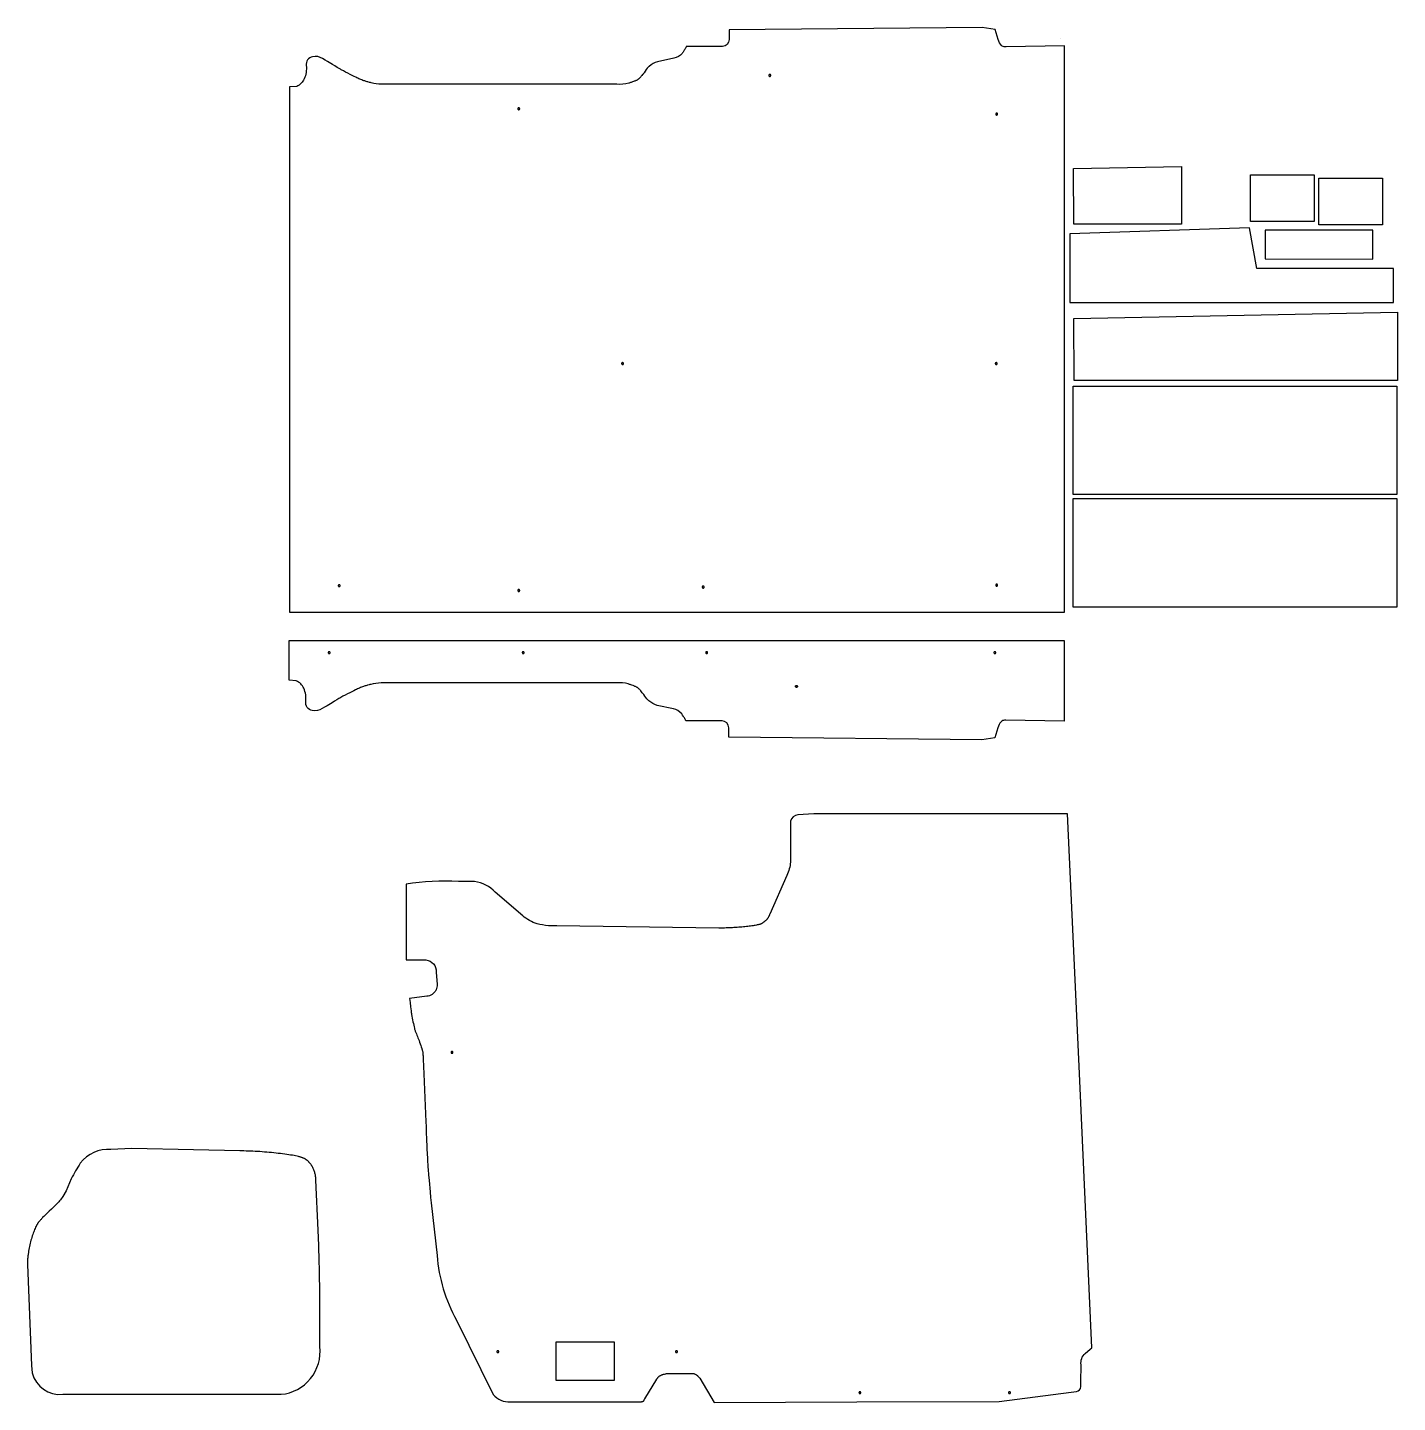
# Model space of a CAD drawing. Extents: x -2064 to 2437, y -1663 to 4851.
# Drawn here: x -543 to 2295, y -1637 to 1211 of the extents above; entities that cross this region are included whole.
import ezdxf

# ---------------------------------------------------------------- set-up
doc = ezdxf.new("R2010")
doc.units = 0
doc.layers.add('Default_Layer', color=1, linetype='CONTINUOUS')

msp = doc.modelspace()

# ---------------------------------------------------------------- linework, layer by layer
at = {"layer": 'Default_Layer'}
for points in [[(1484.6, 1171), (1482.3, 1170.9, -0.162221), (1475, 1173.9, -0.140201), (1468.3, 1186.6), (1462, 1207.3), (1434.9, 1211.3), (910.7, 1206.2), (910.7, 1186.4, -0.409422), (896.8, 1172.1), (821.9, 1172.1), (821.4, 1170.8), (820.9, 1169.8), (820.4, 1168.8), (820, 1168.1), (819.6, 1167.3), (818.8, 1165.9), (817.9, 1164.5), (817, 1163.1), (815.2, 1160.3), (814.2, 1158.9), (813.3, 1157.5, -0.168236), (796.1, 1147.5), (762.4, 1140.1, 0.108561), (745.2, 1130.8), (743.9, 1129.6, 0.084243), (734.7, 1117.5), (733.9, 1116.6), (733.1, 1115.7), (732.4, 1114.8), (731.6, 1113.9), (730.2, 1112), (728.7, 1110.2), (727.9, 1109.3), (727.1, 1108.4), (726.3, 1107.5), (725.5, 1106.7), (724.7, 1105.9), (723.8, 1105.1), (722.9, 1104.3), (722.4, 1104), (721.9, 1103.6), (721.4, 1103.3), (720.9, 1103), (719.9, 1102.4), (718.8, 1101.8), (717.7, 1101.2), (716.5, 1100.7), (715.3, 1100.2), (714.1, 1099.8), (712.8, 1099.3), (710.3, 1098.4), (707.7, 1097.5), (706.5, 1097.1), (705.2, 1096.6), (704, 1096.2), (702.8, 1095.7, -0.08351), (678.3, 1093.6), (213.7, 1093.6), (190.6, 1093.6, -0.033818), (169.2, 1096.6), (167.5, 1097.1), (165.8, 1097.5), (162.5, 1098.5), (160.8, 1098.9), (159.1, 1099.4), (157.5, 1100), (155.8, 1100.5), (154.1, 1101.1), (152.2, 1101.8), (150.2, 1102.6), (148.1, 1103.4), (146, 1104.3), (143.9, 1105.2), (141.8, 1106.1), (139.8, 1107), (137.3, 1108.2), (134, 1109.8), (130, 1111.8), (125.6, 1114), (120.9, 1116.5), (116.2, 1119), (111.6, 1121.4), (107.4, 1123.7), (105.4, 1124.9), (103.2, 1126.1), (98.7, 1128.7), (93.9, 1131.6), (88.9, 1134.6), (78.7, 1140.8), (73.6, 1143.9), (68.7, 1146.8, 0.209241), (47.8, 1150.6, 0.420591), (34.9, 1132.4, -0.124182), (30.6, 1104.8, -0.174846), (14.9, 1089.2), (0.2, 1088.2), (0, 545.3), (0, 0), (537.1, 0), (1071.1, 0), (1605.4, 0), (1605.7, 1173.2), (1484.6, 1171)], [(-0.7, -58.8), (1604.8, -58.8), (1604.8, -226.1), (1483.8, -223.9), (1481.4, -223.8, 0.162221), (1474.1, -226.8, 0.140201), (1467.5, -239.5), (1461.2, -260.2), (1434, -264.2), (909.8, -259), (909.8, -239.3, 0.409422), (896, -225), (821.1, -225), (820.5, -223.7), (820.1, -222.7), (819.6, -221.7), (819.2, -220.9), (818.8, -220.2), (818, -218.8), (817.1, -217.4), (816.2, -216), (814.3, -213.2), (813.4, -211.8), (812.5, -210.4, 0.168236), (795.3, -200.4), (761.5, -193, -0.108561), (744.4, -183.7), (743.1, -182.5, -0.084243), (733.9, -170.4), (733.1, -169.5), (732.3, -168.6), (731.5, -167.7), (730.8, -166.8), (729.3, -164.9), (727.8, -163.1), (727, -162.2), (726.3, -161.3), (725.5, -160.4), (724.7, -159.6), (723.8, -158.7), (722.9, -158), (722, -157.2), (721.6, -156.9), (721.1, -156.5), (720.6, -156.2), (720.1, -155.9), (719, -155.3), (718, -154.7), (716.8, -154.1), (715.6, -153.6), (714.4, -153.1), (713.2, -152.7), (712, -152.2), (709.4, -151.3), (706.9, -150.4), (705.6, -150), (704.4, -149.5), (703.1, -149.1), (701.9, -148.6, 0.08351), (677.5, -146.5), (212.9, -146.5), (189.8, -146.5, 0.033818), (168.3, -149.5), (166.7, -149.9), (165, -150.4), (161.6, -151.4), (160, -151.8), (158.3, -152.3), (156.6, -152.8), (155, -153.4), (153.3, -154), (151.4, -154.7), (149.4, -155.5), (147.3, -156.3), (145.2, -157.2), (143, -158.1), (141, -159), (138.9, -159.9), (136.5, -161), (133.2, -162.7), (129.2, -164.7), (124.8, -166.9), (120.1, -169.4), (115.4, -171.8), (110.8, -174.3), (106.6, -176.6), (104.5, -177.8), (102.4, -179), (97.9, -181.6), (93.1, -184.5), (88.1, -187.5), (77.8, -193.7), (72.8, -196.8), (67.8, -199.7, -0.209241), (47, -203.5, -0.420591), (34, -185.3, 0.124182), (29.7, -157.7, 0.174846), (14, -142.1), (-0.7, -141.1), (-0.7, -58.8)], [(305.6, -1332.7, 0.104514), (345.7, -1466.6), (422, -1620.5, 0.24237), (457.6, -1635.9), (727.6, -1635.9), (728.3, -1635.7), (729, -1635.6), (729.8, -1635.5), (730.5, -1635.4), (731.2, -1635.2), (731.5, -1635.1), (731.8, -1635), (732.2, -1634.9), (732.5, -1634.8), (732.8, -1634.6), (733.1, -1634.4), (733.4, -1634.2), (733.6, -1634), (733.9, -1633.7), (734.1, -1633.4), (734.3, -1633.1), (734.5, -1632.8), (734.9, -1632.1), (735.6, -1630.7), (736, -1630), (736.4, -1629.4), (760.7, -1588.8), (761.2, -1588.1), (761.7, -1587.4), (762.8, -1585.9), (763.3, -1585.2), (763.9, -1584.5), (764.2, -1584.2), (764.5, -1583.9), (764.8, -1583.6), (765.2, -1583.3), (765.5, -1583.1), (765.9, -1582.8), (766.7, -1582.2), (767.7, -1581.7), (768.6, -1581.2), (769.7, -1580.7), (770.7, -1580.2), (771.7, -1579.8), (772.7, -1579.4), (773.2, -1579.2), (773.7, -1579.1), (774.7, -1578.8), (775.7, -1578.5), (776.7, -1578.3), (778.7, -1577.9), (779.7, -1577.7), (780.7, -1577.5), (837.3, -1577.5), (838.2, -1577.8), (839, -1578.2), (840.7, -1578.9), (841.5, -1579.2), (842.3, -1579.6), (842.7, -1579.8), (843.1, -1580.1), (843.5, -1580.3), (843.9, -1580.6), (844.3, -1580.8), (844.6, -1581.1), (845, -1581.5), (845.4, -1581.8), (846.1, -1582.6), (846.9, -1583.4), (848.3, -1585.1), (849.1, -1585.9), (849.8, -1586.7), (880, -1637.3), (1175, -1636.1), (1470, -1635), (1619.6, -1615.7), (1630.3, -1614.3, 0.375902), (1639, -1604.4), (1639, -1595), (1639.8, -1558.9, -0.240906), (1648.1, -1535.5), (1658.3, -1527.1), (1662.4, -1524), (1637.1, -970.8), (1611.9, -417.6), (1086.5, -417.6), (1053.4, -420, 0.310252), (1037.6, -432.7), (1037.6, -517.7, -0.098871), (1030.5, -545.3), (994.9, -625.7), (994.6, -626.5), (994.2, -627.4), (993.9, -628.2), (993.5, -629), (993.1, -629.8), (992.7, -630.6), (992.3, -631.4), (991.8, -632.2), (991.4, -632.9), (990.9, -633.7), (990.4, -634.4), (989.8, -635.1), (989.3, -635.8), (988.7, -636.5), (988.2, -637.2), (987.6, -637.8), (986.9, -638.5), (986.3, -639.1), (985.7, -639.7), (985, -640.3), (984.3, -640.9), (983.6, -641.5), (982.9, -642), (982.2, -642.5), (981.5, -643), (980.7, -643.5), (980, -644), (979.2, -644.5), (978.4, -644.9), (977.6, -645.3), (976.8, -645.7), (975.9, -646.1), (975.5, -646.3), (975, -646.5), (974.4, -646.7), (973.8, -646.9), (972.4, -647.3), (970.8, -647.6), (969, -648), (967.1, -648.4), (964.9, -648.8), (962.7, -649.2), (960.2, -649.6), (957.7, -649.9), (955, -650.3), (952.3, -650.6), (949.4, -651), (946.4, -651.3), (943.4, -651.6), (940.2, -651.9), (937.1, -652.2), (933.8, -652.5), (930.6, -652.8), (927.3, -653), (924, -653.3), (920.7, -653.5), (917.4, -653.7), (914.1, -653.8), (910.8, -654), (907.6, -654.1), (904.4, -654.2), (901.3, -654.3), (898.3, -654.3), (895.3, -654.3), (892.4, -654.3), (889.7, -654.3), (553.7, -650), (542.8, -650, -0.045916), (518.4, -646.8, -0.010028), (513.2, -645.5, -0.104464), (483.1, -628.9), (425.9, -580.2, 0.186817), (383.4, -558.1), (349.8, -557.7, 0.044878), (241.6, -563.3), (241.6, -720.3), (282.3, -720.3, -0.395927), (304.2, -745.6), (305.9, -771.5, -0.124257), (303.6, -782.5, -0.008391), (303.3, -783.2, -0.264081), (284.2, -795.6), (248.9, -800.6), (249.4, -804.7), (249.9, -808.9), (250.8, -817.4), (251.3, -821.6), (251.9, -825.7), (252.4, -829.6), (252.7, -831.5), (253, -833.3), (253.6, -837), (254.3, -840.8), (255.1, -844.6), (255.8, -848.4), (256.6, -852), (257.4, -855.6), (258.2, -858.9), (258.9, -862), (259.3, -863.5), (259.7, -864.9), (260.2, -866.4), (260.7, -867.8), (261.2, -869.2), (261.7, -870.6), (262.2, -872), (262.8, -873.4), (263.9, -876.1), (265.1, -878.8), (266.2, -881.6), (266.7, -882.9), (267.3, -884.3), (268.4, -887.5), (269.5, -890.8), (271.9, -897.5), (273, -900.7), (274, -903.6), (274.4, -905), (274.8, -906.3), (275.2, -907.5), (275.4, -908.6), (275.7, -909.7), (275.9, -910.8), (276, -911.8), (276.2, -912.9), (276.3, -914), (276.4, -915), (276.5, -917.2), (276.6, -919.3), (276.7, -921.4), (276.8, -923.5), (276.9, -924.6), (277, -925.7), (278.4, -956.7), (282.6, -1055.6), (283, -1065.4), (283.3, -1075.2), (284, -1094.8), (284.4, -1104.6), (284.8, -1114.4), (285, -1119.3), (285.3, -1124.2), (285.6, -1129.1), (285.9, -1134), (286.2, -1139), (286.5, -1144.1), (286.9, -1149.4), (287.4, -1154.8), (288.3, -1165.9), (289.3, -1177.4), (291.4, -1200.7), (292.4, -1212.3), (293.3, -1223.6), (305.6, -1332.7)], [(62.8, -1521.5), (62.8, -1507.1), (62.9, -1492.8), (63, -1464), (63, -1449.6), (63, -1435.2), (63, -1428.1), (63, -1420.9), (62.9, -1413.7), (62.8, -1406.5), (62.7, -1399.2), (62.6, -1391.8), (62.4, -1384.2), (62.3, -1376.5), (61.9, -1360.8), (61.5, -1344.7), (60.6, -1312.2), (60.1, -1296), (59.7, -1280.1), (54.9, -1176.6), (54.8, -1174.8), (54.7, -1173), (54.5, -1171.2), (54.2, -1169.4), (54, -1167.6), (53.6, -1165.9), (53.2, -1164.1), (52.8, -1162.3), (52.3, -1160.6), (51.8, -1158.9), (51.2, -1157.2), (50.6, -1155.5), (49.9, -1153.8), (49.2, -1152.2), (48.4, -1150.6), (47.6, -1149), (47.2, -1148.3), (46.7, -1147.5), (46.3, -1146.8), (45.8, -1146), (45.3, -1145.3), (44.8, -1144.6), (44.3, -1143.8), (43.8, -1143.1), (43.3, -1142.5), (42.7, -1141.8), (42.2, -1141.1), (41.6, -1140.5), (41, -1139.8), (40.4, -1139.2), (39.8, -1138.6), (39.2, -1138), (38.6, -1137.4), (38, -1136.8), (37.3, -1136.2), (36.6, -1135.7), (36, -1135.2), (35.3, -1134.7), (34.6, -1134.2), (33.8, -1133.7), (33.1, -1133.2), (32.4, -1132.8), (31.6, -1132.3), (30.8, -1131.9), (30.1, -1131.5), (29.3, -1131.1), (28.5, -1130.8), (27.6, -1130.4), (26.8, -1130.1), (25.8, -1129.8), (24.8, -1129.4), (23.8, -1129.1), (22.6, -1128.8), (21.4, -1128.4), (20.1, -1128.1), (18.8, -1127.8), (15.9, -1127.1), (12.8, -1126.5), (9.5, -1125.8), (6, -1125.2), (2.3, -1124.6), (-1.6, -1124), (-5.6, -1123.4), (-9.8, -1122.8), (-14.2, -1122.2), (-18.6, -1121.7), (-23.1, -1121.1), (-27.8, -1120.6), (-32.5, -1120.1), (-37.3, -1119.6), (-42.1, -1119.2), (-47, -1118.8), (-51.9, -1118.4), (-56.7, -1118), (-61.6, -1117.6), (-66.5, -1117.3), (-71.3, -1117.1), (-76.1, -1116.8), (-80.8, -1116.6), (-85.4, -1116.4), (-90, -1116.3), (-94.4, -1116.2), (-98.8, -1116.1), (-102.9, -1116.1), (-198.7, -1114), (-326.9, -1111.2), (-369.8, -1112.9, 0.244026), (-433.4, -1141.4, 0.029735), (-452, -1174.2), (-462.8, -1198.9), (-469.4, -1210.4, -0.052709), (-483.7, -1227.8), (-485.9, -1230), (-488.2, -1232.2), (-490.6, -1234.4), (-492.9, -1236.6), (-497.6, -1241), (-500, -1243.1), (-502.3, -1245.3), (-504.6, -1247.5), (-506.9, -1249.7), (-509.2, -1252), (-511.4, -1254.3), (-512.5, -1255.4), (-513.6, -1256.6), (-514.6, -1257.8), (-515.7, -1259), (-516.7, -1260.2), (-517.8, -1261.4), (-518.8, -1262.6), (-519.8, -1263.9), (-520.3, -1264.5), (-520.8, -1265.2), (-521.3, -1266), (-521.8, -1266.7), (-522.3, -1267.6), (-522.8, -1268.4), (-523.3, -1269.3), (-523.8, -1270.2), (-524.3, -1271.2), (-524.8, -1272.2), (-525.8, -1274.3), (-526.9, -1276.6), (-527.9, -1278.9), (-528.9, -1281.4), (-529.9, -1284), (-530.9, -1286.6), (-531.9, -1289.4), (-532.8, -1292.2), (-533.7, -1295.2), (-534.6, -1298.1), (-535.5, -1301.2), (-536.3, -1304.3), (-537.1, -1307.4), (-537.9, -1310.6), (-538.6, -1313.8), (-539.2, -1317), (-539.9, -1320.3), (-540.4, -1323.5), (-540.9, -1326.7), (-541.4, -1330), (-541.6, -1331.6), (-541.8, -1333.2), (-541.9, -1334.8), (-542.1, -1336.3), (-542.2, -1337.9), (-542.4, -1339.5), (-542.5, -1341), (-542.5, -1342.6), (-542.6, -1344.1), (-542.7, -1345.6), (-542.7, -1347.1), (-542.7, -1348.6), (-542.7, -1350.1), (-542.7, -1351.5), (-534.7, -1560.3), (-532.9, -1576, 0.369167), (-469.8, -1620.3), (-17.3, -1620.3, 0.420855), (62.8, -1521.5)]]:
    msp.add_lwpolyline(points, format="xyb", close=True, dxfattribs=at)
for points in [[(1596.8, 1187.8), (1596.8, 1187.7)], [(518.4, -646.8), (513.2, -645.5)], [(303.6, -782.5), (303.6, -782.9), (303.3, -783.2)]]:
    msp.add_lwpolyline(points, dxfattribs=at)
for points in [[(993, 1112), (993, 1111.8), (993, 1111.6), (993.1, 1111.4), (993.2, 1111.2), (993.2, 1111), (993.3, 1110.9), (993.5, 1110.7), (993.6, 1110.6), (993.7, 1110.5), (993.9, 1110.3), (994, 1110.2), (994.2, 1110.2), (994.4, 1110.1), (994.6, 1110), (994.8, 1110), (995, 1110), (995.2, 1110), (995.4, 1110), (995.6, 1110.1), (995.8, 1110.2), (996, 1110.2), (996.1, 1110.3), (996.3, 1110.5), (996.4, 1110.6), (996.5, 1110.7), (996.7, 1110.9), (996.8, 1111), (996.8, 1111.2), (996.9, 1111.4), (997, 1111.6), (997, 1111.8), (997, 1112), (997, 1112.2), (997, 1112.4), (996.9, 1112.6), (996.8, 1112.8), (996.8, 1113), (996.7, 1113.1), (996.5, 1113.3), (996.4, 1113.4), (996.3, 1113.5), (996.1, 1113.7), (996, 1113.8), (995.8, 1113.8), (995.6, 1113.9), (995.4, 1114), (995.2, 1114), (995, 1114), (994.8, 1114), (994.6, 1114), (994.4, 1113.9), (994.2, 1113.8), (994, 1113.8), (993.9, 1113.7), (993.7, 1113.5), (993.6, 1113.4), (993.5, 1113.3), (993.3, 1113.1), (993.2, 1113), (993.2, 1112.8), (993.1, 1112.6), (993, 1112.4), (993, 1112.2), (993, 1112)], [(473, 1043), (473, 1042.8), (473, 1042.6), (473.1, 1042.4), (473.2, 1042.2), (473.2, 1042), (473.3, 1041.9), (473.5, 1041.7), (473.6, 1041.6), (473.7, 1041.5), (473.9, 1041.3), (474, 1041.2), (474.2, 1041.2), (474.4, 1041.1), (474.6, 1041), (474.8, 1041), (475, 1041), (475.2, 1041), (475.4, 1041), (475.6, 1041.1), (475.8, 1041.2), (476, 1041.2), (476.1, 1041.3), (476.3, 1041.5), (476.4, 1041.6), (476.5, 1041.7), (476.7, 1041.9), (476.8, 1042), (476.8, 1042.2), (476.9, 1042.4), (477, 1042.6), (477, 1042.8), (477, 1043), (477, 1043.2), (477, 1043.4), (476.9, 1043.6), (476.8, 1043.8), (476.8, 1044), (476.7, 1044.1), (476.5, 1044.3), (476.4, 1044.4), (476.3, 1044.5), (476.1, 1044.7), (476, 1044.8), (475.8, 1044.8), (475.6, 1044.9), (475.4, 1045), (475.2, 1045), (475, 1045), (474.8, 1045), (474.6, 1045), (474.4, 1044.9), (474.2, 1044.8), (474, 1044.8), (473.9, 1044.7), (473.7, 1044.5), (473.6, 1044.4), (473.5, 1044.3), (473.3, 1044.1), (473.2, 1044), (473.2, 1043.8), (473.1, 1043.6), (473, 1043.4), (473, 1043.2), (473, 1043)], [(1463, 1032), (1463, 1031.8), (1463, 1031.6), (1463.1, 1031.4), (1463.2, 1031.2), (1463.2, 1031), (1463.3, 1030.9), (1463.5, 1030.7), (1463.6, 1030.6), (1463.7, 1030.5), (1463.9, 1030.3), (1464, 1030.2), (1464.2, 1030.2), (1464.4, 1030.1), (1464.6, 1030), (1464.8, 1030), (1465, 1030), (1465.2, 1030), (1465.4, 1030), (1465.6, 1030.1), (1465.8, 1030.2), (1466, 1030.2), (1466.1, 1030.3), (1466.3, 1030.5), (1466.4, 1030.6), (1466.5, 1030.7), (1466.7, 1030.9), (1466.8, 1031), (1466.8, 1031.2), (1466.9, 1031.4), (1467, 1031.6), (1467, 1031.8), (1467, 1032), (1467, 1032.2), (1467, 1032.4), (1466.9, 1032.6), (1466.8, 1032.8), (1466.8, 1033), (1466.7, 1033.1), (1466.5, 1033.3), (1466.4, 1033.4), (1466.3, 1033.5), (1466.1, 1033.7), (1466, 1033.8), (1465.8, 1033.8), (1465.6, 1033.9), (1465.4, 1034), (1465.2, 1034), (1465, 1034), (1464.8, 1034), (1464.6, 1034), (1464.4, 1033.9), (1464.2, 1033.8), (1464, 1033.8), (1463.9, 1033.7), (1463.7, 1033.5), (1463.6, 1033.4), (1463.5, 1033.3), (1463.3, 1033.1), (1463.2, 1033), (1463.2, 1032.8), (1463.1, 1032.6), (1463, 1032.4), (1463, 1032.2), (1463, 1032)], [(1624.3, 919.2), (1847.5, 923.1), (1847.5, 804.1), (1624.5, 804.1), (1624.3, 919.2)], [(1990.9, 809.3), (1990.9, 906.3), (2122.9, 906.3), (2122.9, 809.3), (1990.9, 809.3)], [(2132.4, 802.4), (2132.4, 899.4), (2264.4, 899.4), (2264.4, 802.4), (2132.4, 802.4)], [(2286.7, 641.9), (2286.9, 711.9), (2003.8, 711.9), (1988.8, 796.5), (1616.7, 783.9), (1616.7, 641.9), (2286.7, 641.9)], [(2021.3, 731.7), (2244.4, 731.6), (2244.4, 791.7), (2021.4, 791.7), (2021.3, 731.7)], [(1625.3, 479.7), (1625, 608.7), (2295.3, 621.7), (2295.3, 479.7), (1625.3, 479.7)], [(688, 515), (688, 514.8), (688, 514.6), (688.1, 514.4), (688.2, 514.2), (688.2, 514), (688.3, 513.9), (688.5, 513.7), (688.6, 513.6), (688.7, 513.5), (688.9, 513.3), (689, 513.2), (689.2, 513.2), (689.4, 513.1), (689.6, 513), (689.8, 513), (690, 513), (690.2, 513), (690.4, 513), (690.6, 513.1), (690.8, 513.2), (691, 513.2), (691.1, 513.3), (691.3, 513.5), (691.4, 513.6), (691.5, 513.7), (691.7, 513.9), (691.8, 514), (691.8, 514.2), (691.9, 514.4), (692, 514.6), (692, 514.8), (692, 515), (692, 515.2), (692, 515.4), (691.9, 515.6), (691.8, 515.8), (691.8, 516), (691.7, 516.1), (691.5, 516.3), (691.4, 516.4), (691.3, 516.5), (691.1, 516.7), (691, 516.8), (690.8, 516.8), (690.6, 516.9), (690.4, 517), (690.2, 517), (690, 517), (689.8, 517), (689.6, 517), (689.4, 516.9), (689.2, 516.8), (689, 516.8), (688.9, 516.7), (688.7, 516.5), (688.6, 516.4), (688.5, 516.3), (688.3, 516.1), (688.2, 516), (688.2, 515.8), (688.1, 515.6), (688, 515.4), (688, 515.2), (688, 515)], [(1462, 515), (1462, 514.8), (1462, 514.6), (1462.1, 514.4), (1462.2, 514.2), (1462.2, 514), (1462.3, 513.9), (1462.5, 513.7), (1462.6, 513.6), (1462.7, 513.5), (1462.9, 513.3), (1463, 513.2), (1463.2, 513.2), (1463.4, 513.1), (1463.6, 513), (1463.8, 513), (1464, 513), (1464.2, 513), (1464.4, 513), (1464.6, 513.1), (1464.8, 513.2), (1465, 513.2), (1465.1, 513.3), (1465.3, 513.5), (1465.4, 513.6), (1465.5, 513.7), (1465.7, 513.9), (1465.8, 514), (1465.8, 514.2), (1465.9, 514.4), (1466, 514.6), (1466, 514.8), (1466, 515), (1466, 515.2), (1466, 515.4), (1465.9, 515.6), (1465.8, 515.8), (1465.8, 516), (1465.7, 516.1), (1465.5, 516.3), (1465.4, 516.4), (1465.3, 516.5), (1465.1, 516.7), (1465, 516.8), (1464.8, 516.8), (1464.6, 516.9), (1464.4, 517), (1464.2, 517), (1464, 517), (1463.8, 517), (1463.6, 517), (1463.4, 516.9), (1463.2, 516.8), (1463, 516.8), (1462.9, 516.7), (1462.7, 516.5), (1462.6, 516.4), (1462.5, 516.3), (1462.3, 516.1), (1462.2, 516), (1462.2, 515.8), (1462.1, 515.6), (1462, 515.4), (1462, 515.2), (1462, 515)], [(1623.6, 243.5), (1623.6, 468.5), (2293.6, 468.5), (2293.6, 243.5), (1623.6, 243.5)], [(1623.6, 10.4), (1623.6, 235.4), (2293.6, 235.4), (2293.6, 10.4), (1623.6, 10.4)], [(101, 55), (101, 54.8), (101, 54.6), (101.1, 54.4), (101.2, 54.2), (101.2, 54), (101.3, 53.9), (101.5, 53.7), (101.6, 53.6), (101.7, 53.5), (101.9, 53.3), (102, 53.2), (102.2, 53.2), (102.4, 53.1), (102.6, 53), (102.8, 53), (103, 53), (103.2, 53), (103.4, 53), (103.6, 53.1), (103.8, 53.2), (104, 53.2), (104.1, 53.3), (104.3, 53.5), (104.4, 53.6), (104.5, 53.7), (104.7, 53.9), (104.8, 54), (104.8, 54.2), (104.9, 54.4), (105, 54.6), (105, 54.8), (105, 55), (105, 55.2), (105, 55.4), (104.9, 55.6), (104.8, 55.8), (104.8, 56), (104.7, 56.1), (104.5, 56.3), (104.4, 56.4), (104.3, 56.5), (104.1, 56.7), (104, 56.8), (103.8, 56.8), (103.6, 56.9), (103.4, 57), (103.2, 57), (103, 57), (102.8, 57), (102.6, 57), (102.4, 56.9), (102.2, 56.8), (102, 56.8), (101.9, 56.7), (101.7, 56.5), (101.6, 56.4), (101.5, 56.3), (101.3, 56.1), (101.2, 56), (101.2, 55.8), (101.1, 55.6), (101, 55.4), (101, 55.2), (101, 55)], [(1463, 56), (1463, 55.8), (1463, 55.6), (1463.1, 55.4), (1463.2, 55.2), (1463.2, 55), (1463.3, 54.9), (1463.5, 54.7), (1463.6, 54.6), (1463.7, 54.5), (1463.9, 54.3), (1464, 54.2), (1464.2, 54.2), (1464.4, 54.1), (1464.6, 54), (1464.8, 54), (1465, 54), (1465.2, 54), (1465.4, 54), (1465.6, 54.1), (1465.8, 54.2), (1466, 54.2), (1466.1, 54.3), (1466.3, 54.5), (1466.4, 54.6), (1466.5, 54.7), (1466.7, 54.9), (1466.8, 55), (1466.8, 55.2), (1466.9, 55.4), (1467, 55.6), (1467, 55.8), (1467, 56), (1467, 56.2), (1467, 56.4), (1466.9, 56.6), (1466.8, 56.8), (1466.8, 57), (1466.7, 57.1), (1466.5, 57.3), (1466.4, 57.4), (1466.3, 57.5), (1466.1, 57.7), (1466, 57.8), (1465.8, 57.8), (1465.6, 57.9), (1465.4, 58), (1465.2, 58), (1465, 58), (1464.8, 58), (1464.6, 58), (1464.4, 57.9), (1464.2, 57.8), (1464, 57.8), (1463.9, 57.7), (1463.7, 57.5), (1463.6, 57.4), (1463.5, 57.3), (1463.3, 57.1), (1463.2, 57), (1463.2, 56.8), (1463.1, 56.6), (1463, 56.4), (1463, 56.2), (1463, 56)], [(473, 45), (473, 44.8), (473, 44.6), (473.1, 44.4), (473.2, 44.2), (473.2, 44), (473.3, 43.9), (473.5, 43.7), (473.6, 43.6), (473.7, 43.5), (473.9, 43.3), (474, 43.2), (474.2, 43.2), (474.4, 43.1), (474.6, 43), (474.8, 43), (475, 43), (475.2, 43), (475.4, 43), (475.6, 43.1), (475.8, 43.2), (476, 43.2), (476.1, 43.3), (476.3, 43.5), (476.4, 43.6), (476.5, 43.7), (476.7, 43.9), (476.8, 44), (476.8, 44.2), (476.9, 44.4), (477, 44.6), (477, 44.8), (477, 45), (477, 45.2), (477, 45.4), (476.9, 45.6), (476.8, 45.8), (476.8, 46), (476.7, 46.1), (476.5, 46.3), (476.4, 46.4), (476.3, 46.5), (476.1, 46.7), (476, 46.8), (475.8, 46.8), (475.6, 46.9), (475.4, 47), (475.2, 47), (475, 47), (474.8, 47), (474.6, 47), (474.4, 46.9), (474.2, 46.8), (474, 46.8), (473.9, 46.7), (473.7, 46.5), (473.6, 46.4), (473.5, 46.3), (473.3, 46.1), (473.2, 46), (473.2, 45.8), (473.1, 45.6), (473, 45.4), (473, 45.2), (473, 45)], [(855, 52), (855, 51.8), (855, 51.6), (855.1, 51.4), (855.2, 51.2), (855.2, 51), (855.3, 50.9), (855.5, 50.7), (855.6, 50.6), (855.7, 50.5), (855.9, 50.3), (856, 50.2), (856.2, 50.2), (856.4, 50.1), (856.6, 50), (856.8, 50), (857, 50), (857.2, 50), (857.4, 50), (857.6, 50.1), (857.8, 50.2), (858, 50.2), (858.1, 50.3), (858.3, 50.5), (858.4, 50.6), (858.5, 50.7), (858.7, 50.9), (858.8, 51), (858.8, 51.2), (858.9, 51.4), (859, 51.6), (859, 51.8), (859, 52), (859, 52.2), (859, 52.4), (858.9, 52.6), (858.8, 52.8), (858.8, 53), (858.7, 53.1), (858.5, 53.3), (858.4, 53.4), (858.3, 53.5), (858.1, 53.7), (858, 53.8), (857.8, 53.8), (857.6, 53.9), (857.4, 54), (857.2, 54), (857, 54), (856.8, 54), (856.6, 54), (856.4, 53.9), (856.2, 53.8), (856, 53.8), (855.9, 53.7), (855.7, 53.5), (855.6, 53.4), (855.5, 53.3), (855.3, 53.1), (855.2, 53), (855.2, 52.8), (855.1, 52.6), (855, 52.4), (855, 52.2), (855, 52)], [(84.2, -83.7), (84.2, -83.5), (84.2, -83.3), (84.1, -83.1), (84.1, -83), (84, -82.8), (83.9, -82.6), (83.8, -82.5), (83.6, -82.3), (83.5, -82.2), (83.3, -82.1), (83.2, -82), (83, -81.9), (82.8, -81.8), (82.6, -81.8), (82.4, -81.8), (82.2, -81.7), (82, -81.8), (81.8, -81.8), (81.6, -81.8), (81.4, -81.9), (81.3, -82), (81.1, -82.1), (80.9, -82.2), (80.8, -82.3), (80.7, -82.5), (80.6, -82.6), (80.5, -82.8), (80.4, -83), (80.3, -83.1), (80.3, -83.3), (80.2, -83.5), (80.2, -83.7), (80.2, -83.9), (80.3, -84.1), (80.3, -84.3), (80.4, -84.5), (80.5, -84.7), (80.6, -84.9), (80.7, -85), (80.8, -85.2), (80.9, -85.3), (81.1, -85.4), (81.3, -85.5), (81.4, -85.6), (81.6, -85.7), (81.8, -85.7), (82, -85.7), (82.2, -85.7), (82.4, -85.7), (82.6, -85.7), (82.8, -85.7), (83, -85.6), (83.2, -85.5), (83.3, -85.4), (83.5, -85.3), (83.6, -85.2), (83.8, -85), (83.9, -84.9), (84, -84.7), (84.1, -84.5), (84.1, -84.3), (84.2, -84.1), (84.2, -83.9), (84.2, -83.7)], [(486.2, -83.7), (486.2, -83.5), (486.2, -83.3), (486.1, -83.1), (486.1, -83), (486, -82.8), (485.9, -82.6), (485.8, -82.5), (485.6, -82.3), (485.5, -82.2), (485.3, -82.1), (485.2, -82), (485, -81.9), (484.8, -81.8), (484.6, -81.8), (484.4, -81.8), (484.2, -81.7), (484, -81.8), (483.8, -81.8), (483.6, -81.8), (483.4, -81.9), (483.3, -82), (483.1, -82.1), (482.9, -82.2), (482.8, -82.3), (482.7, -82.5), (482.6, -82.6), (482.5, -82.8), (482.4, -83), (482.3, -83.1), (482.3, -83.3), (482.2, -83.5), (482.2, -83.7), (482.2, -83.9), (482.3, -84.1), (482.3, -84.3), (482.4, -84.5), (482.5, -84.7), (482.6, -84.9), (482.7, -85), (482.8, -85.2), (482.9, -85.3), (483.1, -85.4), (483.3, -85.5), (483.4, -85.6), (483.6, -85.7), (483.8, -85.7), (484, -85.7), (484.2, -85.7), (484.4, -85.7), (484.6, -85.7), (484.8, -85.7), (485, -85.6), (485.2, -85.5), (485.3, -85.4), (485.5, -85.3), (485.6, -85.2), (485.8, -85), (485.9, -84.9), (486, -84.7), (486.1, -84.5), (486.1, -84.3), (486.2, -84.1), (486.2, -83.9), (486.2, -83.7)], [(866.2, -83.7), (866.2, -83.5), (866.2, -83.3), (866.1, -83.1), (866.1, -83), (866, -82.8), (865.9, -82.6), (865.8, -82.5), (865.6, -82.3), (865.5, -82.2), (865.3, -82.1), (865.2, -82), (865, -81.9), (864.8, -81.8), (864.6, -81.8), (864.4, -81.8), (864.2, -81.7), (864, -81.8), (863.8, -81.8), (863.6, -81.8), (863.4, -81.9), (863.3, -82), (863.1, -82.1), (862.9, -82.2), (862.8, -82.3), (862.7, -82.5), (862.6, -82.6), (862.5, -82.8), (862.4, -83), (862.3, -83.1), (862.3, -83.3), (862.2, -83.5), (862.2, -83.7), (862.2, -83.9), (862.3, -84.1), (862.3, -84.3), (862.4, -84.5), (862.5, -84.7), (862.6, -84.9), (862.7, -85), (862.8, -85.2), (862.9, -85.3), (863.1, -85.4), (863.3, -85.5), (863.4, -85.6), (863.6, -85.7), (863.8, -85.7), (864, -85.7), (864.2, -85.7), (864.4, -85.7), (864.6, -85.7), (864.8, -85.7), (865, -85.6), (865.2, -85.5), (865.3, -85.4), (865.5, -85.3), (865.6, -85.2), (865.8, -85), (865.9, -84.9), (866, -84.7), (866.1, -84.5), (866.1, -84.3), (866.2, -84.1), (866.2, -83.9), (866.2, -83.7)], [(1463.2, -83.7), (1463.2, -83.5), (1463.2, -83.3), (1463.1, -83.1), (1463.1, -83), (1463, -82.8), (1462.9, -82.6), (1462.8, -82.5), (1462.6, -82.3), (1462.5, -82.2), (1462.3, -82.1), (1462.2, -82), (1462, -81.9), (1461.8, -81.8), (1461.6, -81.8), (1461.4, -81.8), (1461.2, -81.7), (1461, -81.8), (1460.8, -81.8), (1460.6, -81.8), (1460.4, -81.9), (1460.3, -82), (1460.1, -82.1), (1459.9, -82.2), (1459.8, -82.3), (1459.7, -82.5), (1459.6, -82.6), (1459.5, -82.8), (1459.4, -83), (1459.3, -83.1), (1459.3, -83.3), (1459.2, -83.5), (1459.2, -83.7), (1459.2, -83.9), (1459.3, -84.1), (1459.3, -84.3), (1459.4, -84.5), (1459.5, -84.7), (1459.6, -84.9), (1459.7, -85), (1459.8, -85.2), (1459.9, -85.3), (1460.1, -85.4), (1460.3, -85.5), (1460.4, -85.6), (1460.6, -85.7), (1460.8, -85.7), (1461, -85.7), (1461.2, -85.7), (1461.4, -85.7), (1461.6, -85.7), (1461.8, -85.7), (1462, -85.6), (1462.2, -85.5), (1462.3, -85.4), (1462.5, -85.3), (1462.6, -85.2), (1462.8, -85), (1462.9, -84.9), (1463, -84.7), (1463.1, -84.5), (1463.1, -84.3), (1463.2, -84.1), (1463.2, -83.9), (1463.2, -83.7)], [(1052.2, -153.7), (1052.2, -153.9), (1052.2, -154.1), (1052.1, -154.3), (1052.1, -154.5), (1052, -154.7), (1051.9, -154.9), (1051.8, -155), (1051.6, -155.2), (1051.5, -155.3), (1051.3, -155.4), (1051.2, -155.5), (1051, -155.6), (1050.8, -155.7), (1050.6, -155.7), (1050.4, -155.7), (1050.2, -155.7), (1050, -155.7), (1049.8, -155.7), (1049.6, -155.7), (1049.4, -155.6), (1049.3, -155.5), (1049.1, -155.4), (1048.9, -155.3), (1048.8, -155.2), (1048.7, -155), (1048.6, -154.9), (1048.5, -154.7), (1048.4, -154.5), (1048.3, -154.3), (1048.3, -154.1), (1048.2, -153.9), (1048.2, -153.7), (1048.2, -153.5), (1048.3, -153.3), (1048.3, -153.1), (1048.4, -153), (1048.5, -152.8), (1048.6, -152.6), (1048.7, -152.5), (1048.8, -152.3), (1048.9, -152.2), (1049.1, -152.1), (1049.3, -152), (1049.4, -151.9), (1049.6, -151.8), (1049.8, -151.8), (1050, -151.8), (1050.2, -151.7), (1050.4, -151.8), (1050.6, -151.8), (1050.8, -151.8), (1051, -151.9), (1051.2, -152), (1051.3, -152.1), (1051.5, -152.2), (1051.6, -152.3), (1051.8, -152.5), (1051.9, -152.6), (1052, -152.8), (1052.1, -153), (1052.1, -153.1), (1052.2, -153.3), (1052.2, -153.5), (1052.2, -153.7)], [(334.7, -911.9), (334.7, -912.1), (334.7, -912.3), (334.8, -912.5), (334.8, -912.7), (334.9, -912.8), (335, -913), (335.1, -913.2), (335.2, -913.3), (335.4, -913.4), (335.5, -913.5), (335.7, -913.6), (335.9, -913.7), (336.1, -913.8), (336.3, -913.8), (336.5, -913.9), (336.7, -913.9), (336.9, -913.9), (337.1, -913.8), (337.3, -913.8), (337.4, -913.7), (337.6, -913.6), (337.8, -913.5), (337.9, -913.4), (338.1, -913.3), (338.2, -913.2), (338.3, -913), (338.4, -912.8), (338.5, -912.7), (338.6, -912.5), (338.6, -912.3), (338.7, -912.1), (338.7, -911.9), (338.7, -911.7), (338.6, -911.5), (338.6, -911.3), (338.5, -911.1), (338.4, -910.9), (338.3, -910.8), (338.2, -910.6), (338.1, -910.5), (337.9, -910.3), (337.8, -910.2), (337.6, -910.1), (337.4, -910), (337.3, -910), (337.1, -909.9), (336.9, -909.9), (336.7, -909.9), (336.5, -909.9), (336.3, -909.9), (336.1, -910), (335.9, -910), (335.7, -910.1), (335.5, -910.2), (335.4, -910.3), (335.2, -910.5), (335.1, -910.6), (335, -910.8), (334.9, -910.9), (334.8, -911.1), (334.8, -911.3), (334.7, -911.5), (334.7, -911.7), (334.7, -911.9)], [(429.7, -1531.9), (429.7, -1532.1), (429.7, -1532.3), (429.8, -1532.5), (429.8, -1532.7), (429.9, -1532.8), (430, -1533), (430.1, -1533.2), (430.2, -1533.3), (430.4, -1533.4), (430.5, -1533.5), (430.7, -1533.6), (430.9, -1533.7), (431.1, -1533.8), (431.3, -1533.8), (431.5, -1533.9), (431.7, -1533.9), (431.9, -1533.9), (432.1, -1533.8), (432.3, -1533.8), (432.4, -1533.7), (432.6, -1533.6), (432.8, -1533.5), (432.9, -1533.4), (433.1, -1533.3), (433.2, -1533.2), (433.3, -1533), (433.4, -1532.8), (433.5, -1532.7), (433.6, -1532.5), (433.6, -1532.3), (433.7, -1532.1), (433.7, -1531.9), (433.7, -1531.7), (433.6, -1531.5), (433.6, -1531.3), (433.5, -1531.1), (433.4, -1530.9), (433.3, -1530.8), (433.2, -1530.6), (433.1, -1530.5), (432.9, -1530.3), (432.8, -1530.2), (432.6, -1530.1), (432.4, -1530), (432.3, -1530), (432.1, -1529.9), (431.9, -1529.9), (431.7, -1529.9), (431.5, -1529.9), (431.3, -1529.9), (431.1, -1530), (430.9, -1530), (430.7, -1530.1), (430.5, -1530.2), (430.4, -1530.3), (430.2, -1530.5), (430.1, -1530.6), (430, -1530.8), (429.9, -1530.9), (429.8, -1531.1), (429.8, -1531.3), (429.7, -1531.5), (429.7, -1531.7), (429.7, -1531.9)], [(552.7, -1591.9), (552.7, -1511.9), (672.7, -1511.9), (672.7, -1591.9), (552.7, -1591.9)], [(799.7, -1531.9), (799.7, -1532.1), (799.7, -1532.3), (799.8, -1532.5), (799.8, -1532.7), (799.9, -1532.8), (800, -1533), (800.1, -1533.2), (800.2, -1533.3), (800.4, -1533.4), (800.5, -1533.5), (800.7, -1533.6), (800.9, -1533.7), (801.1, -1533.8), (801.3, -1533.8), (801.5, -1533.9), (801.7, -1533.9), (801.9, -1533.9), (802.1, -1533.8), (802.3, -1533.8), (802.4, -1533.7), (802.6, -1533.6), (802.8, -1533.5), (802.9, -1533.4), (803.1, -1533.3), (803.2, -1533.2), (803.3, -1533), (803.4, -1532.8), (803.5, -1532.7), (803.6, -1532.5), (803.6, -1532.3), (803.7, -1532.1), (803.7, -1531.9), (803.7, -1531.7), (803.6, -1531.5), (803.6, -1531.3), (803.5, -1531.1), (803.4, -1530.9), (803.3, -1530.8), (803.2, -1530.6), (803.1, -1530.5), (802.9, -1530.3), (802.8, -1530.2), (802.6, -1530.1), (802.4, -1530), (802.3, -1530), (802.1, -1529.9), (801.9, -1529.9), (801.7, -1529.9), (801.5, -1529.9), (801.3, -1529.9), (801.1, -1530), (800.9, -1530), (800.7, -1530.1), (800.5, -1530.2), (800.4, -1530.3), (800.2, -1530.5), (800.1, -1530.6), (800, -1530.8), (799.9, -1530.9), (799.8, -1531.1), (799.8, -1531.3), (799.7, -1531.5), (799.7, -1531.7), (799.7, -1531.9)], [(1179.7, -1616.9), (1179.7, -1617.1), (1179.7, -1617.3), (1179.8, -1617.5), (1179.8, -1617.7), (1179.9, -1617.8), (1180, -1618), (1180.1, -1618.2), (1180.2, -1618.3), (1180.4, -1618.4), (1180.5, -1618.5), (1180.7, -1618.6), (1180.9, -1618.7), (1181.1, -1618.8), (1181.3, -1618.8), (1181.5, -1618.9), (1181.7, -1618.9), (1181.9, -1618.9), (1182.1, -1618.8), (1182.3, -1618.8), (1182.4, -1618.7), (1182.6, -1618.6), (1182.8, -1618.5), (1182.9, -1618.4), (1183.1, -1618.3), (1183.2, -1618.2), (1183.3, -1618), (1183.4, -1617.8), (1183.5, -1617.7), (1183.6, -1617.5), (1183.6, -1617.3), (1183.7, -1617.1), (1183.7, -1616.9), (1183.7, -1616.7), (1183.6, -1616.5), (1183.6, -1616.3), (1183.5, -1616.1), (1183.4, -1615.9), (1183.3, -1615.8), (1183.2, -1615.6), (1183.1, -1615.5), (1182.9, -1615.3), (1182.8, -1615.2), (1182.6, -1615.1), (1182.4, -1615), (1182.3, -1615), (1182.1, -1614.9), (1181.9, -1614.9), (1181.7, -1614.9), (1181.5, -1614.9), (1181.3, -1614.9), (1181.1, -1615), (1180.9, -1615), (1180.7, -1615.1), (1180.5, -1615.2), (1180.4, -1615.3), (1180.2, -1615.5), (1180.1, -1615.6), (1180, -1615.8), (1179.9, -1615.9), (1179.8, -1616.1), (1179.8, -1616.3), (1179.7, -1616.5), (1179.7, -1616.7), (1179.7, -1616.9)], [(1489.7, -1616.9), (1489.7, -1617.1), (1489.7, -1617.3), (1489.8, -1617.5), (1489.8, -1617.7), (1489.9, -1617.8), (1490, -1618), (1490.1, -1618.2), (1490.2, -1618.3), (1490.4, -1618.4), (1490.5, -1618.5), (1490.7, -1618.6), (1490.9, -1618.7), (1491.1, -1618.8), (1491.3, -1618.8), (1491.5, -1618.9), (1491.7, -1618.9), (1491.9, -1618.9), (1492.1, -1618.8), (1492.3, -1618.8), (1492.4, -1618.7), (1492.6, -1618.6), (1492.8, -1618.5), (1492.9, -1618.4), (1493.1, -1618.3), (1493.2, -1618.2), (1493.3, -1618), (1493.4, -1617.8), (1493.5, -1617.7), (1493.6, -1617.5), (1493.6, -1617.3), (1493.7, -1617.1), (1493.7, -1616.9), (1493.7, -1616.7), (1493.6, -1616.5), (1493.6, -1616.3), (1493.5, -1616.1), (1493.4, -1615.9), (1493.3, -1615.8), (1493.2, -1615.6), (1493.1, -1615.5), (1492.9, -1615.3), (1492.8, -1615.2), (1492.6, -1615.1), (1492.4, -1615), (1492.3, -1615), (1492.1, -1614.9), (1491.9, -1614.9), (1491.7, -1614.9), (1491.5, -1614.9), (1491.3, -1614.9), (1491.1, -1615), (1490.9, -1615), (1490.7, -1615.1), (1490.5, -1615.2), (1490.4, -1615.3), (1490.2, -1615.5), (1490.1, -1615.6), (1490, -1615.8), (1489.9, -1615.9), (1489.8, -1616.1), (1489.8, -1616.3), (1489.7, -1616.5), (1489.7, -1616.7), (1489.7, -1616.9)]]:
    msp.add_lwpolyline(points, close=True, dxfattribs=at)

doc.saveas('drawing.dxf')
